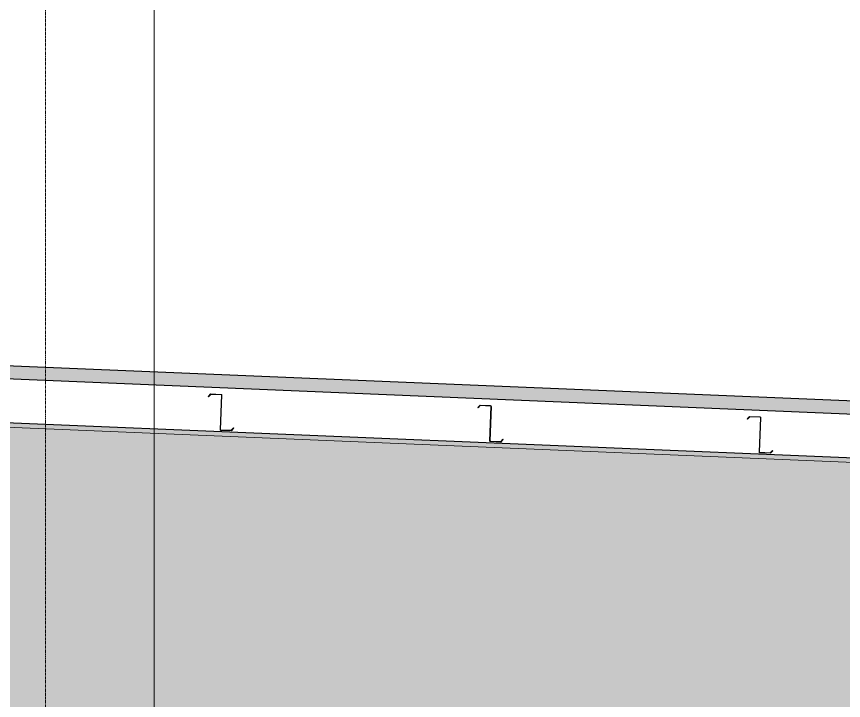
# Model space of a CAD drawing. Header units: inches. Extents: x -54880 to -186, y -265 to 853.
# Drawn here: x -16450.9 to -16266.9, y 297.3 to 449.4 of the extents above; entities that cross this region are included whole.
import ezdxf

# ---------------------------------------------------------------- set-up
doc = ezdxf.new("R2010")
doc.units = ezdxf.units.IN
doc.header["$MEASUREMENT"] = 0
doc.linetypes.add('Grid Line 1_2_', pattern=[0.875, 0.5, -0.125, 0.125, -0.125])
for name, color, linetype, lineweight in [('A-CLNG', 13, 'Continuous', 9), ('A-ROOF', 132, 'Continuous', 9), ('G-ANNO-SYMB', 111, 'Continuous', 9), ('S-BEAM', 12, 'Continuous', 9), ('S-GRID', 1, 'Continuous', 9)]:
    doc.layers.add(name, color=color, linetype=linetype, lineweight=lineweight)

# ---------------------------------------------------------------- blocks, each defined once
blk = doc.blocks.new('Family7 - Family7-772884-Section 1')
at = {"layer": 'S-BEAM'}
blk.add_hatch(color=256, dxfattribs=at).paths.add_polyline_path([(22358.93, 327.21), (22360.24, 328.4), (22359.3, 328.43), (22359.3, 328.19), (21134.43, 379.23), (21134.43, 379.48), (21129.55, 379.68), (21131.15, 378.36), (22336.84, 328.13)], flags=0)
h = blk.add_hatch(color=256, dxfattribs=at)
h.paths.add_polyline_path([(21747.06, 281.89), (22318.6, 293.93), (22318.51, 295.18), (22319.69, 296.14), (22319.86, 293.87), (22322.77, 293.93), (22358.8, 327.2), (22358.8, 327.21), (21135.05, 378.2), (21135.05, 375.16), (21175.78, 341.72), (21747, 281.89)], flags=0)
h.paths.add_polyline_path([(21133.8, 376.19), (21133.8, 378.25), (21131.15, 378.36)], flags=0)
blk.add_line((21131.15, 378.36), (22358.93, 327.21), dxfattribs=at)
blk = doc.blocks.new('Girt_Z - 8_D-V274-Section 1')
at = {"layer": 'S-BEAM'}
h = blk.add_hatch(dxfattribs=at)
h.set_pattern_fill('FP_16', color=256, style=0, pattern_type=2)
h.set_pattern_definition([(45, (22007.282, 102), (-19.007, 19.007), []), (45, (22007.282, 130.8), (-19.007, 19.007), [])])
h.paths.add_polyline_path([(21667.69, 357.26), (21668.19, 357.81), (21668.11, 357.89), (21667.64, 357.37), (21665.32, 357.47), (21665.32, 357.36)], flags=0)
h.paths.add_polyline_path([(21665.25, 357.55), (21665.57, 365.17), (21665.46, 365.17), (21665.14, 357.55)], flags=0)
h.paths.add_polyline_path([(21662.6, 364.83), (21663.07, 365.35), (21665.39, 365.25), (21665.39, 365.36), (21663.02, 365.46), (21662.52, 364.91)], flags=0)
at = {"layer": 'S-BEAM', "lineweight": 15}
for p, q in [((21663.02, 365.46), (21662.52, 364.91)), ((21662.52, 364.91), (21662.6, 364.83)), ((21662.6, 364.83), (21663.07, 365.35)), ((21665.39, 365.36), (21663.02, 365.46)), ((21663.07, 365.35), (21665.39, 365.25)), ((21665.46, 365.17), (21665.14, 357.55)), ((21665.25, 357.55), (21665.57, 365.17)), ((21667.64, 357.37), (21665.32, 357.47)), ((21665.32, 357.36), (21667.69, 357.26)), ((21668.11, 357.89), (21667.64, 357.37)), ((21667.69, 357.26), (21668.19, 357.81)), ((21668.19, 357.81), (21668.11, 357.89))]:
    blk.add_line(p, q, dxfattribs=at)
for centre, radius, start, end in [((21665.38, 365.17), 0.187, 357.6141, 87.6141), ((21665.38, 365.17), 0.0782, 357.6141, 85.4913), ((21665.33, 357.54), 0.188, 177.6141, 267.6141), ((21665.33, 357.54), 0.0782, 177.6141, 264.5717)]:
    blk.add_arc(centre, radius, start, end, dxfattribs=at)
blk = doc.blocks.new('Girt_Z - 8_D-V275-Section 1')
at = {"layer": 'S-BEAM', "lineweight": 15}
for p, q in [((21722.97, 362.96), (21722.47, 362.41)), ((21722.47, 362.41), (21722.55, 362.33)), ((21722.55, 362.33), (21723.02, 362.85)), ((21725.34, 362.86), (21722.97, 362.96)), ((21723.02, 362.85), (21725.34, 362.75)), ((21725.41, 362.67), (21725.09, 355.05)), ((21725.2, 355.05), (21725.52, 362.67)), ((21728.06, 355.39), (21727.59, 354.87)), ((21727.63, 354.76), (21728.14, 355.31)), ((21728.14, 355.31), (21728.06, 355.39)), ((21727.59, 354.87), (21725.27, 354.97)), ((21725.27, 354.86), (21727.63, 354.76))]:
    blk.add_line(p, q, dxfattribs=at)
for centre, radius, start, end in [((21725.33, 362.68), 0.187, 357.6141, 87.6141), ((21725.33, 362.68), 0.0782, 357.6141, 85.4913), ((21725.28, 355.05), 0.188, 177.6141, 267.6141), ((21725.28, 355.05), 0.0782, 177.6141, 264.5717)]:
    blk.add_arc(centre, radius, start, end, dxfattribs=at)
blk = doc.blocks.new('Girt_Z - 8_D-V276-Section 1')
at = {"layer": 'S-BEAM', "lineweight": 15}
for p, q in [((21782.92, 360.46), (21782.41, 359.91)), ((21782.41, 359.91), (21782.5, 359.84)), ((21782.5, 359.84), (21782.97, 360.35)), ((21785.29, 360.37), (21782.92, 360.46)), ((21782.97, 360.35), (21785.28, 360.26)), ((21785.36, 360.17), (21785.04, 352.56)), ((21785.15, 352.55), (21785.46, 360.17)), ((21787.54, 352.37), (21785.22, 352.47)), ((21785.22, 352.36), (21787.58, 352.26)), ((21788.01, 352.89), (21787.54, 352.37)), ((21787.58, 352.26), (21788.09, 352.82)), ((21788.09, 352.82), (21788.01, 352.89))]:
    blk.add_line(p, q, dxfattribs=at)
for centre, radius, start, end in [((21785.28, 360.18), 0.0782, 357.6141, 85.4913), ((21785.28, 360.18), 0.187, 357.6141, 87.6141), ((21785.23, 352.55), 0.188, 177.6141, 267.6141), ((21785.23, 352.55), 0.0782, 177.6141, 264.5717)]:
    blk.add_arc(centre, radius, start, end, dxfattribs=at)

msp = doc.modelspace()

# ---------------------------------------------------------------- hatches: boundary and pattern name
at = {"layer": 'A-ROOF'}
msp.add_hatch(color=256, dxfattribs=at).paths.add_polyline_path([(-15648.71, 335.33), (-15648.71, 338.21), (-16948.46, 392.37), (-16948.46, 389.49), (-15656.46, 335.66)], flags=0)

# ---------------------------------------------------------------- linework, layer by layer
at = {"layer": 'A-CLNG', "lineweight": 25}
msp.add_line((-16936.33, 379.23), (-15711.46, 328.19), dxfattribs=at)
at = {"layer": 'A-ROOF', "lineweight": 25}
for p, q in [((-15648.71, 338.21), (-16948.46, 392.37)), ((-16948.46, 389.49), (-15648.71, 335.33))]:
    msp.add_line(p, q, dxfattribs=at)
at = {"layer": 'G-ANNO-SYMB'}
msp.add_line((-16420.24, 545.16), (-16420.24, -54.82), dxfattribs=at)
at = {"layer": 'S-GRID', "linetype": 'Grid Line 1_2_'}
msp.add_line((-16444.46, -132), (-16444.46, 648.66), dxfattribs=at)

# ---------------------------------------------------------------- block references
at = {"layer": 'S-BEAM'}
for name in ['Family7 - Family7-772884-Section 1', 'Girt_Z - 8_D-V274-Section 1', 'Girt_Z - 8_D-V275-Section 1', 'Girt_Z - 8_D-V276-Section 1']:
    msp.add_blockref(name, (-38070.76, 0), dxfattribs=at)

doc.saveas('drawing.dxf')
